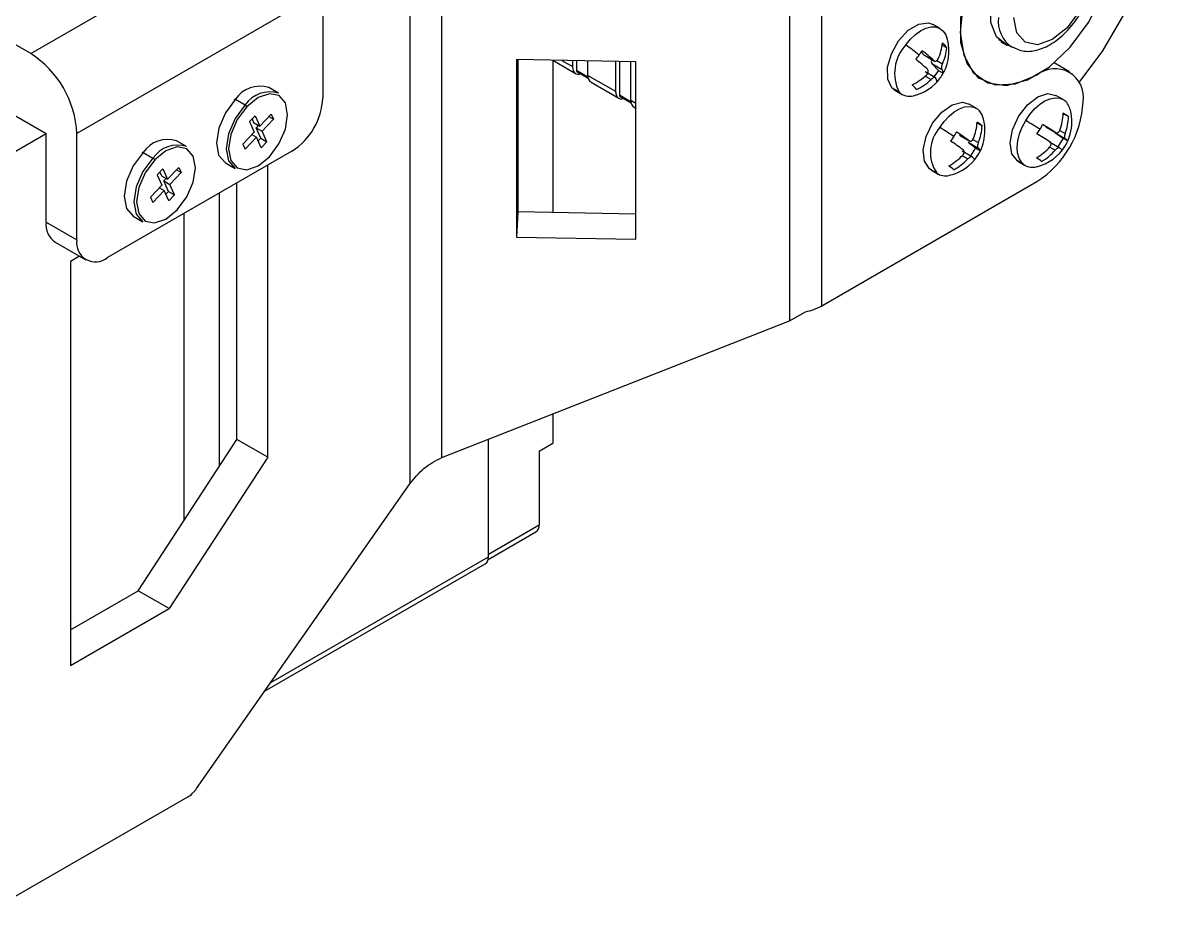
# Model space of a CAD drawing. Header units: millimetres. Extents: x 1241 to 2501, y 194 to 1085.
# Drawn here: x 2112.6 to 2164.9, y 820.4 to 861 of the extents above; entities that cross this region are included whole.
import ezdxf

# ---------------------------------------------------------------- set-up
doc = ezdxf.new("R2010")
doc.units = ezdxf.units.MM
doc.header["$LTSCALE"] = 3

msp = doc.modelspace()

# ---------------------------------------------------------------- linework, layer by layer
at = {"color": 7, "linetype": 'Continuous', "lineweight": 25}
for p, q in [((2112.948, 859.536), (2124.262, 866.067)), ((2130.388, 865.521), (2130.388, 839.733)), ((2131.868, 840.949), (2131.868, 865.859)), ((2147.87, 865.558), (2147.871, 847.237)), ((2149.351, 847.932), (2149.351, 865.895)), ((2126.383, 862.393), (2115.07, 855.862)), ((2126.383, 862.393), (2126.383, 857.494)), ((2154.798, 860.688), (2154.468, 860.878)), ((2112.948, 859.536), (2111.587, 860.322)), ((2154.891, 859.927), (2155.103, 859.805)), ((2157.475, 860.189), (2158.104, 859.826)), ((2158.025, 859.871), (2157.869, 859.918)), ((2140.798, 859.159), (2135.301, 859.262)), ((2135.301, 859.262), (2135.301, 851.096)), ((2135.367, 859.261), (2135.367, 852.25)), ((2153.926, 859.609), (2154.052, 859.474)), ((2154.052, 859.474), (2154.068, 859.461)), ((2154.052, 859.474), (2154.501, 859.214)), ((2154.068, 859.461), (2154.543, 859.186)), ((2136.976, 859.23), (2136.976, 852.22)), ((2136.976, 859.227), (2138.023, 858.623)), ((2137.878, 859.213), (2137.878, 858.943)), ((2138.055, 859.21), (2138.055, 858.759)), ((2138.585, 858.535), (2138.585, 859.2)), ((2139.858, 859.176), (2139.858, 857.8)), ((2140.035, 859.173), (2140.035, 857.616)), ((2140.565, 857.392), (2140.565, 859.163)), ((2140.798, 850.993), (2140.798, 859.159)), ((2154.415, 859.081), (2154.719, 858.753)), ((2154.415, 859.081), (2154.865, 858.821)), ((2154.719, 858.753), (2154.508, 858.463)), ((2154.719, 858.753), (2154.935, 858.628)), ((2160.75, 858.694), (2160.04, 859.104)), ((2138.075, 858.714), (2138.598, 858.412)), ((2138.585, 858.535), (2139.858, 857.8)), ((2138.73, 858.214), (2140.003, 857.48)), ((2154.585, 858.418), (2154.109, 858.693)), ((2124.357, 857.708), (2123.904, 857.969)), ((2152.908, 857.769), (2152.578, 857.96)), ((2152.718, 857.847), (2152.578, 857.96)), ((2152.718, 857.847), (2153.048, 857.657)), ((2122.364, 857.434), (2122.817, 857.173)), ((2140.055, 857.571), (2140.578, 857.269)), ((2156.455, 857.025), (2156.125, 857.216)), ((2160.455, 857.421), (2160.125, 857.612)), ((2111.587, 857.055), (2113.655, 855.861)), ((2123.274, 856.679), (2123.013, 856.404)), ((2123.274, 856.679), (2123.49, 856.2)), ((2124.013, 856.752), (2123.49, 856.2)), ((2123.905, 856.637), (2124.121, 856.512)), ((2124.013, 856.752), (2124.121, 856.512)), ((2140.71, 857.071), (2140.798, 857.02)), ((2160.484, 856.761), (2160.455, 856.713)), ((2160.458, 856.777), (2160.484, 856.761)), ((2160.484, 856.761), (2160.701, 856.635)), ((2123.013, 856.404), (2123.229, 855.925)), ((2123.132, 856.53), (2123.207, 856.364)), ((2123.207, 856.364), (2123.49, 856.2)), ((2123.424, 856.239), (2123.315, 856.124)), ((2123.531, 855.645), (2123.315, 856.124)), ((2123.315, 856.124), (2123.598, 855.961)), ((2124.121, 856.512), (2123.598, 855.961)), ((2156.507, 856.331), (2156.491, 856.306)), ((2156.494, 856.342), (2156.507, 856.331)), ((2156.507, 856.331), (2156.724, 856.206)), ((2159.658, 856.164), (2160.134, 855.889)), ((2110.495, 854.037), (2113.655, 855.861)), ((2113.655, 851.779), (2113.655, 855.861)), ((2115.07, 850.963), (2115.07, 855.862)), ((2122.706, 855.374), (2123.229, 855.925)), ((2122.814, 855.134), (2123.337, 855.685)), ((2123.12, 855.81), (2123.337, 855.685)), ((2123.553, 855.206), (2123.337, 855.685)), ((2123.531, 855.645), (2123.412, 855.519)), ((2123.531, 855.645), (2123.814, 855.482)), ((2123.814, 855.482), (2123.598, 855.961)), ((2155.683, 855.781), (2156.159, 855.506)), ((2160.092, 855.883), (2160.456, 855.648)), ((2160.092, 855.883), (2160.542, 855.624)), ((2160.456, 855.648), (2160.21, 855.238)), ((2160.456, 855.648), (2160.673, 855.523)), ((2120.114, 855.258), (2119.662, 855.52)), ((2122.706, 855.374), (2122.814, 855.134)), ((2123.814, 855.482), (2123.553, 855.206)), ((2156.086, 855.462), (2156.428, 855.192)), ((2156.086, 855.462), (2156.536, 855.202)), ((2156.428, 855.192), (2156.192, 854.826)), ((2156.428, 855.192), (2156.645, 855.067)), ((2160.308, 855.182), (2159.832, 855.457)), ((2124.969, 855.044), (2116.484, 850.146)), ((2118.122, 854.985), (2118.574, 854.724)), ((2156.284, 854.773), (2155.808, 855.048)), ((2158.68, 854.405), (2158.35, 854.596)), ((2158.375, 854.58), (2158.35, 854.596)), ((2158.375, 854.58), (2158.705, 854.39)), ((2119.032, 854.23), (2118.77, 853.955)), ((2118.89, 854.081), (2118.965, 853.914)), ((2119.032, 854.23), (2119.248, 853.751)), ((2119.77, 854.302), (2119.248, 853.751)), ((2119.878, 854.063), (2119.356, 853.512)), ((2119.662, 854.188), (2119.878, 854.063)), ((2119.77, 854.302), (2119.878, 854.063)), ((2121.905, 854.505), (2122.357, 854.243)), ((2123.853, 840.97), (2123.853, 854.4)), ((2154.635, 854.042), (2154.305, 854.232)), ((2154.375, 854.185), (2154.305, 854.232)), ((2154.375, 854.185), (2154.705, 853.994)), ((2118.77, 853.955), (2118.986, 853.476)), ((2118.965, 853.914), (2119.248, 853.751)), ((2119.181, 853.789), (2119.073, 853.675)), ((2119.289, 853.196), (2119.073, 853.675)), ((2119.073, 853.675), (2119.356, 853.512)), ((2119.572, 853.033), (2119.356, 853.512)), ((2122.438, 841.787), (2122.438, 853.583)), ((2149.351, 847.932), (2159.25, 853.646)), ((2118.463, 852.924), (2118.986, 853.476)), ((2118.571, 852.685), (2119.094, 853.236)), ((2118.878, 853.361), (2119.094, 853.236)), ((2119.31, 852.757), (2119.094, 853.236)), ((2119.289, 853.196), (2119.169, 853.07)), ((2119.289, 853.196), (2119.572, 853.033)), ((2119.572, 853.033), (2119.31, 852.757)), ((2121.632, 840.55), (2121.632, 853.118)), ((2118.463, 852.924), (2118.571, 852.685)), ((2117.662, 852.055), (2118.114, 851.794)), ((2120.006, 838.056), (2120.006, 852.179)), ((2135.367, 852.25), (2135.301, 851.096)), ((2140.798, 852.148), (2135.367, 852.25)), ((2113.655, 851.779), (2115.07, 850.963)), ((2135.301, 851.096), (2140.798, 850.993)), ((2114.07, 850.863), (2115.484, 850.047)), ((2115.191, 850.216), (2114.772, 849.974)), ((2114.772, 849.974), (2114.772, 831.385)), ((2131.868, 840.949), (2147.871, 847.237)), ((2147.871, 847.237), (2148.598, 847.658)), ((2136.976, 842.956), (2136.976, 841.61)), ((2117.898, 834.823), (2122.438, 841.787)), ((2123.853, 840.97), (2122.438, 841.787)), ((2134.007, 836.507), (2134.007, 841.789)), ((2134.007, 836.377), (2134.007, 841.789)), ((2136.34, 841.243), (2136.976, 841.61)), ((2123.853, 840.97), (2119.312, 834.006)), ((2136.34, 841.243), (2136.34, 837.854)), ((2120.582, 825.725), (2130.388, 839.733)), ((2134.007, 836.507), (2136.34, 837.854)), ((2133.996, 836.264), (2136.195, 837.534)), ((2123.713, 830.198), (2133.862, 836.056)), ((2114.772, 833.018), (2117.898, 834.823)), ((2119.312, 834.006), (2117.898, 834.823)), ((2114.772, 831.385), (2119.312, 834.006)), ((2120.162, 825.323), (2111.627, 820.396))]:
    msp.add_line(p, q, dxfattribs=at)
at = {"color": 8, "linetype": 'Continuous', "lineweight": 25}
for p, q in [((2157.594, 860.077), (2157.869, 859.918)), ((2137.394, 859.223), (2137.878, 858.943)), ((2138.055, 858.759), (2138.591, 858.45)), ((2138.591, 858.449), (2138.055, 858.759)), ((2154.645, 859.217), (2154.9, 859.069)), ((2154.139, 858.485), (2154.378, 858.347)), ((2140.035, 857.616), (2140.571, 857.307)), ((2140.571, 857.306), (2140.035, 857.616)), ((2140.565, 857.392), (2140.798, 857.257)), ((2156.302, 855.587), (2156.552, 855.442)), ((2160.298, 856.002), (2160.548, 855.858)), ((2159.841, 855.227), (2160.085, 855.086)), ((2155.826, 854.826), (2156.066, 854.687)), ((2123.992, 830.595), (2134.007, 836.377))]:
    msp.add_line(p, q, dxfattribs=at)
at = {"color": 7, "linetype": 'Continuous', "lineweight": 25, "flags": 128}
for points in [[(2161.195, 858.198), (2162.28, 859.659), (2163.267, 861.352), (2164.046, 863.126), (2164.587, 864.912), (2164.868, 866.641), (2164.878, 868.248), (2164.618, 869.67), (2164.098, 870.853), (2163.336, 871.751), (2162.364, 872.331)], [(2161.514, 867.071), (2160.657, 867.186), (2159.687, 866.932), (2158.68, 866.329), (2157.72, 865.426), (2156.884, 864.296), (2156.24, 863.032), (2155.84, 861.735), (2155.715, 860.51), (2155.878, 859.457), (2156.313, 858.66), (2156.986, 858.185)], [(2159.25, 858.546), (2158.254, 858.136), (2157.339, 858.09), (2156.578, 858.412), (2156.034, 859.076), (2155.751, 860.027), (2155.751, 861.189), (2156.034, 862.468), (2156.578, 863.759), (2157.339, 864.959), (2158.254, 865.971), (2159.25, 866.711)], [(2156.986, 858.185), (2157.843, 858.071), (2158.814, 858.325), (2159.82, 858.928), (2160.78, 859.831), (2161.616, 860.96), (2162.261, 862.225), (2162.661, 863.522), (2162.785, 864.747), (2162.623, 865.8), (2162.188, 866.596), (2161.514, 867.071)], [(2157.869, 859.918), (2157.386, 860.3), (2157.128, 860.963), (2157.125, 861.826), (2157.379, 862.786), (2157.859, 863.728), (2158.506, 864.536), (2159.243, 865.115), (2159.981, 865.393), (2160.631, 865.339)], [(2161.725, 863.241), (2161.591, 862.382), (2161.207, 861.498), (2160.634, 860.725), (2159.957, 860.179), (2159.281, 859.944), (2158.707, 860.055), (2158.324, 860.496), (2158.19, 861.2)], [(2152.578, 857.96), (2152.385, 858.359), (2152.375, 858.911), (2152.551, 859.532), (2152.886, 860.127), (2153.328, 860.606), (2153.811, 860.895), (2154.261, 860.951), (2154.468, 860.878)], [(2153.216, 859.936), (2153.428, 860.195), (2153.658, 860.415), (2153.899, 860.587), (2154.141, 860.705), (2154.375, 860.763), (2154.591, 860.761), (2154.781, 860.697), (2154.939, 860.575)], [(2154.939, 860.575), (2155.057, 860.399), (2155.109, 860.267)], [(2137.878, 858.943), (2137.887, 858.837), (2137.916, 858.746), (2137.961, 858.674), (2138.023, 858.623), (2138.098, 858.595), (2138.184, 858.591), (2138.26, 858.607)], [(2123.932, 854.793), (2124.373, 855.387), (2124.667, 856.065), (2124.771, 856.725), (2124.668, 857.266), (2124.374, 857.605), (2123.934, 857.691), (2123.415, 857.511), (2122.895, 857.093)], [(2139.858, 857.8), (2139.867, 857.694), (2139.896, 857.603), (2139.941, 857.531), (2140.003, 857.48), (2140.078, 857.452), (2140.163, 857.448), (2140.24, 857.464)], [(2158.35, 854.596), (2158.094, 854.92), (2158.013, 855.424), (2158.121, 856.029), (2158.401, 856.645), (2158.81, 857.177), (2159.286, 857.545), (2159.757, 857.692), (2160.125, 857.612)], [(2122.364, 857.434), (2121.905, 856.816), (2121.598, 856.109), (2121.49, 855.422), (2121.597, 854.859), (2121.904, 854.505), (2121.905, 854.505)], [(2122.817, 857.173), (2122.358, 856.555), (2122.051, 855.848), (2121.943, 855.161), (2122.05, 854.597), (2122.356, 854.244), (2122.357, 854.243)], [(2122.329, 857.419), (2122.326, 857.428), (2122.325, 857.435), (2122.327, 857.44), (2122.331, 857.443), (2122.337, 857.444), (2122.344, 857.443), (2122.354, 857.44), (2122.364, 857.434)], [(2154.305, 854.232), (2154.072, 854.585), (2154.017, 855.108), (2154.151, 855.72), (2154.451, 856.33), (2154.874, 856.844), (2155.354, 857.184), (2155.818, 857.298), (2156.125, 857.216)], [(2158.731, 856.455), (2158.923, 856.737), (2159.14, 856.987), (2159.374, 857.196), (2159.616, 857.355), (2159.857, 857.458), (2160.087, 857.502), (2160.297, 857.484), (2160.48, 857.406)], [(2122.895, 857.093), (2122.454, 856.499), (2122.16, 855.82), (2122.056, 855.16), (2122.159, 854.62), (2122.453, 854.281), (2122.893, 854.194), (2123.412, 854.374), (2123.932, 854.793)], [(2154.781, 856.14), (2154.981, 856.414), (2155.204, 856.654), (2155.441, 856.849), (2155.684, 856.993), (2155.922, 857.08), (2156.148, 857.107), (2156.351, 857.072), (2156.525, 856.978)], [(2158.68, 854.405), (2158.532, 854.541), (2158.424, 854.73), (2158.36, 854.963), (2158.343, 855.233), (2158.374, 855.529), (2158.451, 855.839), (2158.572, 856.151), (2158.731, 856.455)], [(2119.689, 852.344), (2120.13, 852.938), (2120.425, 853.616), (2120.529, 854.276), (2120.426, 854.817), (2120.132, 855.156), (2119.692, 855.242), (2119.172, 855.062), (2118.653, 854.643)], [(2118.122, 854.985), (2117.663, 854.367), (2117.356, 853.66), (2117.248, 852.973), (2117.355, 852.409), (2117.661, 852.056), (2117.662, 852.055)], [(2118.574, 854.724), (2118.115, 854.105), (2117.808, 853.399), (2117.7, 852.711), (2117.807, 852.148), (2118.113, 851.795), (2118.114, 851.794)], [(2118.653, 854.643), (2118.212, 854.049), (2117.917, 853.371), (2117.813, 852.711), (2117.916, 852.171), (2118.21, 851.831), (2118.65, 851.745), (2119.17, 851.925), (2119.689, 852.344)], [(2118.087, 854.97), (2118.084, 854.979), (2118.083, 854.986), (2118.084, 854.991), (2118.088, 854.994), (2118.094, 854.995), (2118.102, 854.994), (2118.111, 854.991), (2118.122, 854.985)]]:
    msp.add_lwpolyline(points, dxfattribs=at)
at = {"color": 8, "linetype": 'Continuous', "lineweight": 25}
msp.add_arc((2158.897, 861.013), 1.427, 172.4681, 236.3327, dxfattribs=at)
at = {"color": 7, "linetype": 'Continuous', "lineweight": 25}
for centre, radius, start, end in [((2154.604, 858.634), 1.904, 136.8203, 207.0047), ((2145.063, 848.546), 14.008, 51.2369, 54.4053), ((2152.808, 860.203), 2.1, 334.1621, 355.0943), ((2153.01, 859.984), 2.1, 334.1621, 355.0943), ((2153.165, 858.214), 2.507, 39.3909, 46.1949), ((2153.093, 859.651), 2.107, 0, 16.9778), ((2110.464, 855.652), 4.61, 2.6055, 57.3945), ((2152.115, 860.712), 2.121, 317.351, 324.0914), ((2147.905, 852.037), 9.257, 47.0582, 51.4389), ((2152.177, 860.668), 2.044, 324.0816, 330.989), ((2148.195, 852.438), 9.257, 47.0582, 51.4389), ((2154.566, 859.173), 0.177, 150.0695, 211.5573), ((2153.093, 859.651), 2.107, 330.9926, 0), ((2138.149, 858.759), 0.0939, 179.9998, 180.2697), ((2138.105, 858.754), 0.0501, 174.6918, 234.413), ((2154.713, 858.657), 0.224, 352.6909, 47.3242), ((2160.078, 857.53), 1.31, 350.786, 129.2033), ((2138.928, 858.497), 0.345, 173.7012, 234.9867), ((2152.398, 860.399), 2.554, 295.7676, 314.1282), ((2153.093, 859.651), 2.107, 283.0276, 324.1074), ((2152.6, 860.181), 2.554, 295.7676, 314.1282), ((2154.423, 858.256), 0.224, 352.6909, 47.3242), ((2153.085, 859.664), 2.121, 317.351, 324.0914), ((2153.093, 859.651), 2.107, 324.1074, 330.9926), ((2153.148, 859.62), 2.044, 324.0816, 330.989), ((2123.492, 856.671), 1.362, 72.373, 145.9106), ((2123.945, 856.41), 1.362, 72.373, 145.9106), ((2153.383, 858.245), 0.672, 225.0223, 285.9599), ((2151.773, 856.29), 2.507, 39.3909, 46.1949), ((2122.71, 856.991), 0.211, 28.6911, 59.5831), ((2123.313, 857.634), 3.074, 302.6055, 357.3945), ((2140.085, 857.611), 0.0501, 174.6918, 234.413), ((2140.129, 857.616), 0.0939, 179.9998, 180.2697), ((2140.908, 857.354), 0.345, 173.7012, 234.9867), ((2156.766, 857.53), 4.61, 302.6055, 357.3945), ((2160.056, 856.804), 0.737, 15.4454, 54.7854), ((2156.023, 856.391), 0.772, 16.049, 49.4732), ((2158.145, 856.843), 2.313, 339.015, 358.7354), ((2153.066, 845.094), 13.838, 56.5131, 57.7095), ((2158.388, 856.686), 2.313, 339.015, 358.7354), ((2158.75, 856.385), 2.107, 0, 16.9778), ((2156.055, 854.997), 1.711, 138.0996, 213.9379), ((2138.91, 831.367), 29.421, 55.8453, 57.352), ((2154.26, 856.489), 2.239, 337.2299, 357.3676), ((2153.565, 852.434), 4.921, 50.0505, 53.4358), ((2154.488, 856.309), 2.239, 337.2299, 357.3676), ((2154.75, 855.989), 2.107, 0, 16.9778), ((2115.452, 784.204), 84.221, 58.55184, 59.078), ((2157.585, 857.139), 2.108, 329.03, 335.8329), ((2131.064, 809.7), 54.575, 57.8497, 58.5868), ((2158.75, 856.385), 2.107, 329.0381, 0), ((2119.249, 854.222), 1.362, 72.373, 145.9106), ((2153.64, 856.864), 2.126, 320.4696, 327.2272), ((2153.67, 856.845), 2.09, 327.2177, 334.0529), ((2144.83, 840.072), 19.141, 53.8396, 55.9446), ((2154.75, 855.989), 2.107, 334.0615, 0), ((2157.574, 857.145), 2.12, 322.2635, 329.0394), ((2130.806, 809.271), 54.575, 57.8497, 58.5868), ((2160.255, 855.115), 0.584, 44.2716, 60.5438), ((2119.702, 853.961), 1.362, 72.373, 145.9106), ((2144.56, 839.653), 19.141, 53.8396, 55.9446), ((2154.75, 855.989), 2.107, 327.2321, 334.0615), ((2154.766, 855.981), 2.09, 327.2177, 334.0529), ((2156.402, 854.983), 0.257, 19.113, 58.761), ((2158.038, 856.808), 2.388, 299.7682, 319.0732), ((2158.75, 856.385), 2.107, 283.0276, 329.0381), ((2158.281, 856.651), 2.388, 299.7682, 319.0732), ((2159.997, 854.686), 0.584, 44.2716, 60.5438), ((2158.739, 856.392), 2.12, 322.2635, 329.0394), ((2158.75, 856.386), 2.108, 329.03, 335.8329), ((2118.468, 854.542), 0.211, 28.6911, 59.5831), ((2154.036, 856.532), 2.453, 298.3279, 317.2693), ((2154.75, 855.989), 2.107, 283.0276, 327.2321), ((2154.264, 856.352), 2.453, 298.3279, 317.2693), ((2156.132, 854.563), 0.257, 19.113, 58.761), ((2154.735, 856), 2.126, 320.4696, 327.2272), ((2151.831, 843.037), 13.838, 56.5131, 57.7095), ((2155.038, 854.59), 0.681, 233.7257, 285.9483), ((2152.269, 850.42), 4.921, 50.0505, 53.4358), ((2159.04, 855.012), 0.705, 239.3422, 285.2704), ((2114.635, 851.671), 0.986, 173.7012, 234.9867), ((2115.932, 850.823), 0.873, 170.786, 309.2033), ((2148.129, 850.123), 2.509, 280.7665, 299.1296), ((2135.997, 837.817), 0.345, 305.0133, 6.2988), ((2133.664, 836.339), 0.345, 305.0133, 6.2988), ((2119.449, 826.489), 1.367, 301.473, 326.0029)]:
    msp.add_arc(centre, radius, start, end, dxfattribs=at)
for points, knots in [([(2158.113, 859.839), (2158.294, 859.757), (2158.671, 859.588), (2159.343, 859.687), (2160.031, 860.016), (2160.705, 860.601), (2161.286, 861.385), (2161.699, 862.279), (2161.859, 862.982), (2161.869, 863.356), (2161.872, 863.445)], [0, 0, 0, 0, 0.116649, 0.242884, 0.376732, 0.519772, 0.664266, 0.808863, 0.954864, 1, 1, 1, 1]), ([(2154.501, 859.214), (2154.517, 859.203), (2154.541, 859.187), (2154.578, 859.185), (2154.605, 859.191), (2154.632, 859.205), (2154.666, 859.233), (2154.686, 859.266), (2154.698, 859.287)], [0, 0, 0, 0, 0.250182, 0.37601, 0.499753, 0.623596, 0.749563, 1, 1, 1, 1]), ([(2154.176, 858.566), (2154.194, 858.586), (2154.22, 858.616), (2154.24, 858.662), (2154.249, 858.697), (2154.25, 858.731), (2154.242, 858.774), (2154.224, 858.798), (2154.211, 858.813)], [0, 0, 0, 0, 0.250182, 0.375917, 0.499754, 0.623503, 0.749563, 1, 1, 1, 1]), ([(2154.9, 859.069), (2154.89, 859.045), (2154.875, 859.008), (2154.861, 858.958), (2154.854, 858.922), (2154.851, 858.889), (2154.852, 858.85), (2154.86, 858.833), (2154.865, 858.821)], [0, 0, 0, 0, 0.250182, 0.375917, 0.499754, 0.623503, 0.749563, 1, 1, 1, 1]), ([(2154.575, 858.42), (2154.566, 858.427), (2154.553, 858.438), (2154.523, 858.436), (2154.497, 858.429), (2154.469, 858.416), (2154.428, 858.391), (2154.398, 858.365), (2154.378, 858.347)], [0, 0, 0, 0, 0.250182, 0.37601, 0.499753, 0.623596, 0.749563, 1, 1, 1, 1]), ([(2156.125, 855.526), (2156.142, 855.517), (2156.167, 855.504), (2156.206, 855.507), (2156.234, 855.516), (2156.261, 855.533), (2156.294, 855.565), (2156.312, 855.599), (2156.324, 855.622)], [0, 0, 0, 0, 0.250182, 0.37601, 0.499753, 0.623596, 0.749563, 1, 1, 1, 1]), ([(2160.105, 855.906), (2160.123, 855.898), (2160.15, 855.887), (2160.189, 855.892), (2160.217, 855.903), (2160.244, 855.922), (2160.277, 855.956), (2160.294, 855.991), (2160.305, 856.015)], [0, 0, 0, 0, 0.250182, 0.37601, 0.499753, 0.623596, 0.749563, 1, 1, 1, 1]), ([(2160.548, 855.858), (2160.539, 855.833), (2160.527, 855.795), (2160.519, 855.745), (2160.516, 855.71), (2160.517, 855.68), (2160.523, 855.645), (2160.535, 855.632), (2160.542, 855.624)], [0, 0, 0, 0, 0.250182, 0.375917, 0.499754, 0.623503, 0.749563, 1, 1, 1, 1]), ([(2155.838, 854.867), (2155.854, 854.888), (2155.879, 854.919), (2155.896, 854.966), (2155.902, 855), (2155.9, 855.032), (2155.889, 855.072), (2155.869, 855.093), (2155.855, 855.107)], [0, 0, 0, 0, 0.250182, 0.375917, 0.499754, 0.623503, 0.749563, 1, 1, 1, 1]), ([(2156.552, 855.442), (2156.543, 855.417), (2156.529, 855.38), (2156.519, 855.33), (2156.515, 855.295), (2156.514, 855.263), (2156.519, 855.227), (2156.529, 855.212), (2156.536, 855.202)], [0, 0, 0, 0, 0.250182, 0.375917, 0.499754, 0.623503, 0.749563, 1, 1, 1, 1]), ([(2159.842, 855.243), (2159.858, 855.264), (2159.881, 855.296), (2159.896, 855.342), (2159.901, 855.376), (2159.898, 855.407), (2159.885, 855.445), (2159.863, 855.465), (2159.848, 855.477)], [0, 0, 0, 0, 0.250182, 0.375917, 0.499754, 0.623503, 0.749563, 1, 1, 1, 1]), ([(2160.285, 855.195), (2160.274, 855.199), (2160.258, 855.204), (2160.226, 855.195), (2160.199, 855.183), (2160.171, 855.165), (2160.131, 855.135), (2160.103, 855.106), (2160.085, 855.086)], [0, 0, 0, 0, 0.250182, 0.37601, 0.499753, 0.623596, 0.749563, 1, 1, 1, 1]), ([(2156.266, 854.783), (2156.256, 854.788), (2156.241, 854.795), (2156.209, 854.789), (2156.183, 854.778), (2156.154, 854.762), (2156.114, 854.734), (2156.085, 854.706), (2156.066, 854.687)], [0, 0, 0, 0, 0.250182, 0.37601, 0.499753, 0.623596, 0.749563, 1, 1, 1, 1]), ([(2130.388, 839.733), (2130.595, 839.992), (2131.007, 840.508), (2131.581, 840.802), (2131.868, 840.949)], [0, 0, 0, 0, 0.5016462, 1, 1, 1, 1])]:
    msp.add_open_spline(points, degree=3, knots=knots, dxfattribs=at)

doc.saveas('drawing.dxf')
